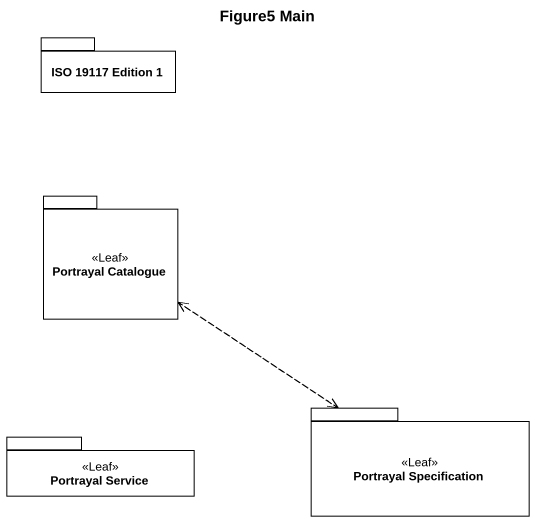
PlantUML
@startuml
title Figure5 Main
package "ISO 19117 Edition 1" as ISO_19117_Edition_1 {
}
package "Portrayal Catalogue" as Portrayal_Catalogue <<Leaf>> {
}
package "Portrayal Specification" as Portrayal_Specification <<Leaf>> {
}
package "Portrayal Service" as Portrayal_Service <<Leaf>> {
}
Portrayal_Catalogue ..> Portrayal_Specification
Portrayal_Specification .up.> Portrayal_Catalogue
@enduml
